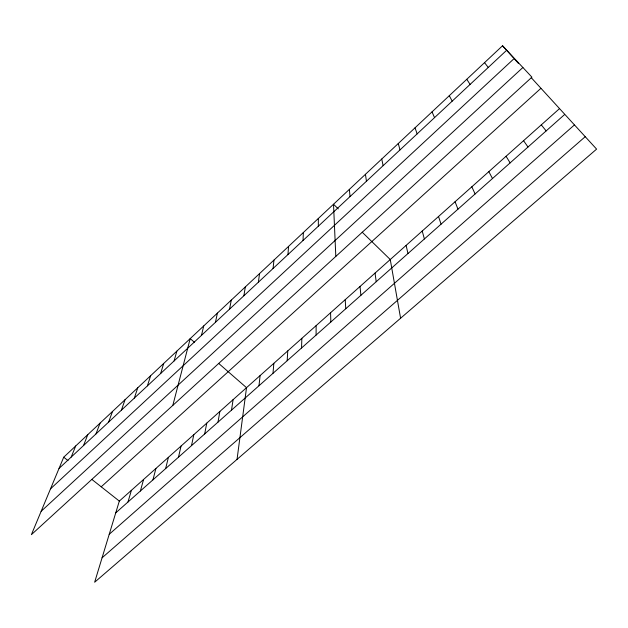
<?xml version="1.0" encoding="UTF-8"?>
<svg xmlns="http://www.w3.org/2000/svg" width="628" height="628" viewBox="0 0 628 628"><rect width="100%" height="100%" fill="white"/><g stroke="black" fill="none" stroke-linecap="round" stroke-linejoin="round"><path stroke-width="0.94" d="M316.096 335.069L316.127 325.618M301.542 347.983L301.856 338.343M303.049 240.469L303.348 232.533M287.177 360.731L287.765 350.903M287.962 254.568L288.558 246.396M272.992 373.322L273.847 363.314M273.07 268.478L273.965 260.078M258.987 385.749L260.102 375.568M237.046 459.366L246.521 387.68L218.67 363.408M258.375 282.208L259.56 273.588M231.496 410.147L233.106 399.636M243.876 295.757L245.336 286.925M218.002 422.126L219.855 411.45M229.558 309.125L231.292 300.098M204.673 433.956L206.761 423.123M191.501 445.637L193.824 434.662M215.428 322.329L217.421 313.097M178.493 457.184L181.037 446.061M201.478 335.36L203.731 325.932M165.643 468.59L168.406 457.325M172.826 405.382L190.206 338.61L194.578 342.417M152.942 479.863L155.917 468.457M140.389 490.994L143.577 479.462M174.105 360.935L176.853 351.131M127.986 502L131.378 490.335M160.682 373.479L163.665 363.502M559.273 108.84L119.32 501.089L94.64 582.242L596.6 149.119L531.257 77.684M147.415 385.867L150.634 375.717M134.321 398.097L137.768 387.782M121.385 410.186L125.051 399.706M108.613 422.118L112.491 411.481M95.99 433.909L100.08 423.115M83.524 445.558L87.81 434.615M71.2 457.066L75.69 445.982M63.718 457.208L31.4 534.648L531.924 77.165L502.549 45.758L63.718 457.208L68.02 460.607M59.032 468.441L506.71 50.209M50.523 488.827L514.348 58.373M41.15 511.286L522.889 67.502M101.218 486.802L540.857 88.367M115.733 512.88L564.572 114.563M109.225 534.271L574.298 125.051M102.074 557.805L585.147 136.763M91.798 479.368L119.32 501.089M338.288 208.896L333.515 204.249L335.815 256.412M362.207 232.203L390.255 259.529L400.593 318.247M502.549 45.758L513.366 57.784M514.63 59.189L518.422 63.404M541.289 124.878L546.156 130.907M484.533 62.651L488.262 67.439M523.556 140.688L528.007 147.015M466.785 79.293L470.089 84.419M506.074 156.27L510.117 162.888M449.287 95.699L452.184 101.147M488.835 171.64L492.485 178.54M471.84 186.799L475.098 193.966M432.04 111.87L434.537 117.632M455.072 201.745L457.961 209.179M415.037 127.814L417.141 133.882M438.532 216.487L441.06 224.18M422.22 231.026L424.387 238.97M398.27 143.529L400.005 149.888M406.128 245.375L407.949 253.555M381.746 159.025L383.111 165.674M365.441 174.309L366.454 181.233M375.049 273.094L376.211 281.721M360.032 286.478L360.888 295.325M349.372 189.381L350.031 196.58M345.212 299.689L345.761 308.748M330.579 312.736L330.83 321.991M318.333 218.481L318.341 226.182"/></g></svg>
